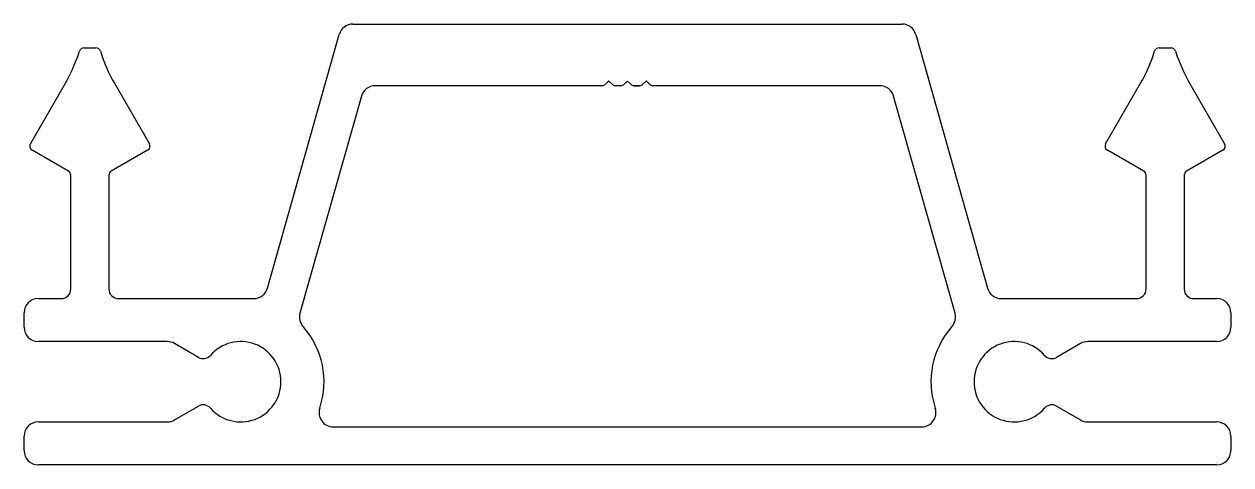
# Model space of a CAD drawing. Header units: inches. Extents: x -32.6 to 31.8, y 0 to 23.6.
import ezdxf

# ---------------------------------------------------------------- set-up
doc = ezdxf.new("R2010")
doc.units = ezdxf.units.IN
doc.header["$MEASUREMENT"] = 0

msp = doc.modelspace()

# ---------------------------------------------------------------- linework, layer by layer
at = {"color": 7, "linetype": 'Continuous'}
for p, q in [((-15.013, 23.555), (14.283, 23.555)), ((-19.576, 9.445), (-15.746, 23.001)), ((15.016, 23.001), (18.846, 9.445)), ((-29.37, 22.285), (-28.733, 22.285)), ((28.003, 22.285), (28.64, 22.285)), ((-32.227, 17.161), (-30.36, 20.394)), ((-27.744, 20.394), (-25.877, 17.161)), ((-1.719, 20.265), (-13.831, 20.265)), ((-1.371, 20.51), (-1.542, 20.339)), ((-1.188, 20.339), (-1.359, 20.51)), ((-0.719, 20.265), (-1.011, 20.265)), ((-0.371, 20.51), (-0.542, 20.339)), ((-0.188, 20.339), (-0.359, 20.51)), ((0.281, 20.265), (-0.012, 20.265)), ((-0.012, 20.265), (0.281, 20.265)), ((0.281, 20.265), (-0.012, 20.265)), ((-0.012, 20.265), (0.281, 20.265)), ((0.281, 20.265), (-0.012, 20.265)), ((0.629, 20.51), (0.458, 20.339)), ((0.812, 20.339), (0.641, 20.51)), ((0.988, 20.265), (0.988, 20.265)), ((13.101, 20.265), (0.988, 20.265)), ((25.147, 17.161), (27.013, 20.394)), ((29.63, 20.394), (31.497, 17.161)), ((-14.564, 19.711), (-17.842, 8.109)), ((17.112, 8.109), (13.834, 19.711)), ((-30.195, 15.694), (-32.134, 16.814)), ((-25.97, 16.814), (-27.909, 15.694)), ((27.179, 15.694), (25.24, 16.814)), ((31.404, 16.814), (29.465, 15.694)), ((-30.068, 9.398), (-30.068, 15.474)), ((-28.036, 15.474), (-28.036, 9.398)), ((27.306, 9.398), (27.306, 15.474)), ((29.338, 15.474), (29.338, 9.398)), ((-31.798, 8.89), (-30.576, 8.89)), ((-27.528, 8.89), (-20.309, 8.89)), ((19.579, 8.89), (26.798, 8.89)), ((29.846, 8.89), (31.068, 8.89)), ((-32.56, 7.354), (-32.56, 8.128)), ((31.83, 8.128), (31.83, 7.354)), ((-24.924, 6.592), (-31.798, 6.592)), ((-23.259, 5.748), (-24.543, 6.49)), ((23.813, 6.49), (22.529, 5.748)), ((31.068, 6.592), (24.194, 6.592)), ((-24.543, 2.401), (-23.259, 3.143)), ((22.529, 3.143), (23.813, 2.401)), ((-31.798, 2.299), (-24.924, 2.299)), ((-16.064, 2.032), (15.334, 2.032)), ((24.194, 2.299), (31.068, 2.299)), ((-32.56, 0.762), (-32.56, 1.537)), ((31.83, 1.537), (31.83, 0.762)), ((31.068, 0), (-31.798, 0))]:
    msp.add_line(p, q, dxfattribs=at)
for centre, radius, start, end in [((-15.013, 22.793), 0.762, 90, 164.22501), ((14.283, 22.793), 0.762, 15.77499, 90), ((-37.588, 24.567), 8.346, 330, 342.84963), ((-29.37, 22.031), 0.254, 90, 162.84963), ((-28.733, 22.031), 0.254, 17.15037, 90), ((-20.516, 24.567), 8.346, 197.15037, 210), ((19.785, 24.567), 8.346, 330, 342.84963), ((28.003, 22.031), 0.254, 90, 162.84963), ((28.64, 22.031), 0.254, 17.15037, 90), ((36.858, 24.567), 8.346, 197.15037, 210), ((-13.831, 19.503), 0.762, 90, 164.22501), ((-1.719, 20.515), 0.25, 270, 315), ((-1.365, 20.504), 0.008, 45, 135), ((-1.011, 20.515), 0.25, 225, 270), ((-0.719, 20.515), 0.25, 270, 315), ((-0.365, 20.504), 0.008, 45, 135), ((-0.012, 20.515), 0.25, 225, 270), ((0.281, 20.515), 0.25, 270, 315), ((0.635, 20.504), 0.008, 45, 135), ((0.988, 20.515), 0.25, 225, 270), ((13.101, 19.503), 0.762, 15.77499, 90), ((-32.007, 17.034), 0.254, 150.00001, 240.00001), ((-26.097, 17.034), 0.254, 300, 30), ((25.367, 17.034), 0.254, 150, 240), ((31.277, 17.034), 0.254, 299.99999, 29.99999), ((-30.322, 15.474), 0.254, 0.00694, 60), ((-27.782, 15.474), 0.254, 120, 180), ((27.052, 15.474), 0.254, 0, 60), ((29.592, 15.474), 0.254, 120, 180), ((-30.576, 9.398), 0.508, 270, 0), ((-27.528, 9.398), 0.508, 180, 270), ((-20.309, 9.652), 0.762, 270, 344.22501), ((19.579, 9.652), 0.762, 195.77499, 270), ((26.798, 9.398), 0.508, 270, 0), ((29.846, 9.398), 0.508, 180, 270), ((-31.798, 8.128), 0.762, 90, 180), ((31.068, 8.128), 0.762, 0, 90), ((-17.108, 7.902), 0.762, 164.22501, 221.59318), ((16.378, 7.902), 0.762, 318.40682, 15.77499), ((-31.798, 7.354), 0.762, 180, 270), ((-21.003, 4.445), 4.445, 341.51392, 41.59318), ((20.272, 4.445), 4.445, 138.40682, 198.48608), ((31.068, 7.354), 0.762, 270, 0), ((-24.924, 5.83), 0.762, 60, 90), ((-21.003, 4.445), 2.146, 221.03377, 138.96623), ((20.272, 4.445), 2.146, 41.03377, 318.96623), ((24.194, 5.83), 0.762, 90, 120), ((-23.005, 6.188), 0.508, 240, 318.96623), ((22.275, 6.188), 0.508, 221.03377, 300), ((-23.005, 2.703), 0.508, 41.03377, 120), ((-16.064, 2.794), 0.762, 161.51392, 270), ((15.334, 2.794), 0.762, 270, 18.48608), ((22.275, 2.703), 0.508, 60, 138.96623), ((-31.798, 1.537), 0.762, 90, 180), ((-24.924, 3.061), 0.762, 270, 300), ((24.194, 3.061), 0.762, 240, 270), ((31.068, 1.537), 0.762, 0, 90), ((-31.798, 0.762), 0.762, 180, 270), ((31.068, 0.762), 0.762, 270, 0)]:
    msp.add_arc(centre, radius, start, end, dxfattribs=at)

doc.saveas('drawing.dxf')
